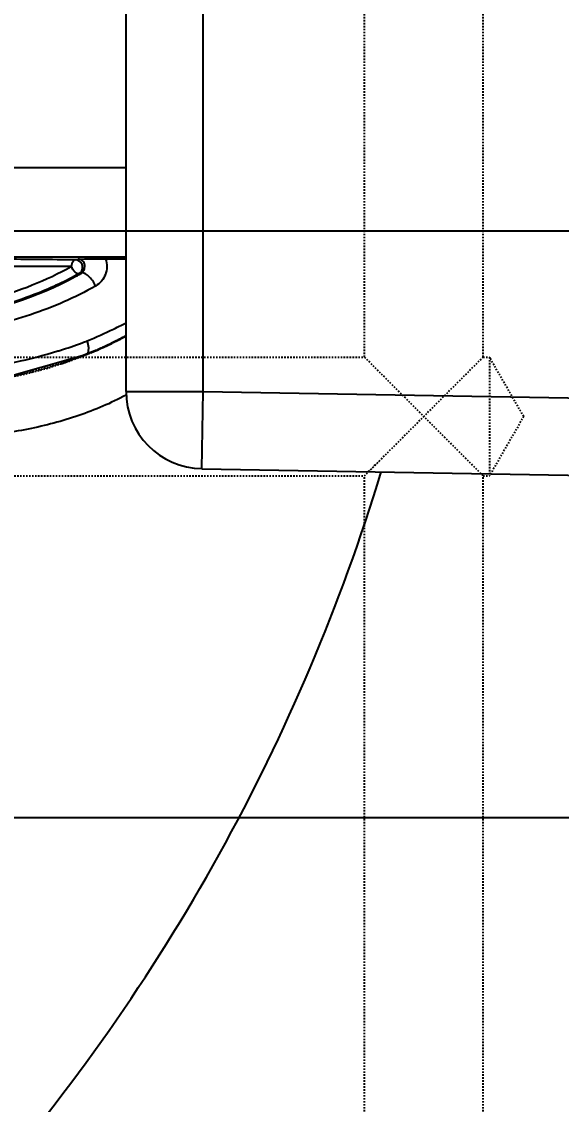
# Model space of a CAD drawing. Header units: millimetres. Extents: x 2164 to 3649, y 875 to 1925.
# Drawn here: x 3009.7 to 3046, y 1318.5 to 1391.4 of the extents above; entities that cross this region are included whole.
import ezdxf

# ---------------------------------------------------------------- set-up
doc = ezdxf.new("R2010")
doc.units = ezdxf.units.MM
doc.linetypes.add('HIDDEN', pattern=[0.2, 0.1, -0.1])
doc.layers.add('21', color=7, linetype='Continuous')
doc.layers.add('dim', color=82, linetype='Continuous', lineweight=9)
doc.styles.get("Standard").update_dxf_attribs({"font": 'arial.ttf'})
doc.dimstyles.new('ISO-25', dxfattribs={"dimscale": 4, "dimtxt": 2.5, "dimasz": 2.5, "dimexe": 1.25, "dimexo": 0.625, "dimtad": 1, "dimtxsty": 'Standard', "dimcen": 2.5, "dimadec": 0, "dimazin": 0, "dimtfac": 1, "dimtmove": 0, "dimatfit": 3, "dimfxl": 0, "dimarcsym": 0})

# ---------------------------------------------------------------- blocks, each defined once
blk = doc.blocks.new('*D29')
at = {"layer": 'Defpoints', "color": 0, "transparency": 16777216}
for p in [(2906.76, 1399.779), (2986.76, 1337.779), (3137.601, 1337.779)]:
    blk.add_point(p, dxfattribs=at)
at = {"layer": 'dim', "color": 0, "lineweight": -2, "transparency": 16777216}
blk.add_line((2988.759, 1337.779), (3153.877, 1337.779), dxfattribs=at)
at = {"layer": 'dim', "color": 0, "transparency": 16777216, "insert": (3146.739, 1344.884), "char_height": 10, "attachment_point": 5}
blk.add_mtext('62', dxfattribs=at)
blk = doc.blocks.new('*D32')
at = {"layer": 'Defpoints', "color": 0, "transparency": 16777216}
for p in [(2906.76, 1399.779), (2964.76, 1377.279), (3130.715, 1377.279)]:
    blk.add_point(p, dxfattribs=at)
at = {"layer": 'dim', "color": 0, "lineweight": -2, "transparency": 16777216}
blk.add_line((2966.759, 1377.279), (3158.935, 1377.279), dxfattribs=at)
at = {"layer": 'dim', "color": 0, "transparency": 16777216, "insert": (3145.824, 1385.288), "char_height": 10, "attachment_point": 5}
blk.add_mtext('22,5', dxfattribs=at)

msp = doc.modelspace()

# ---------------------------------------------------------------- linework, layer by layer
at = {"layer": '21', "color": 8, "linetype": 'HIDDEN'}
for p, q in [((3032.76, 1368.779), (3032.76, 1430.779)), ((3040.76, 1368.779), (3040.76, 1430.779)), ((3016.153, 1369.923), (3016.245, 1369.972)), ((3016.28, 1369.989), (3016.369, 1370.036)), ((3016.4, 1370.051), (3016.492, 1370.1)), ((3014.03, 1368.955), (3014.579, 1369.186)), ((3014.579, 1369.186), (3014.628, 1369.209)), ((3014.63, 1369.211), (3014.723, 1369.249)), ((3014.788, 1369.276), (3014.899, 1369.325)), ((3015.254, 1369.484), (3015.333, 1369.521)), ((3015.437, 1369.572), (3015.493, 1369.596)), ((3015.6, 1369.651), (3015.655, 1369.675)), ((3015.882, 1369.786), (3015.905, 1369.801)), ((3016.021, 1369.856), (3016.047, 1369.872)), ((2706.76, 1368.779), (3032.76, 1368.779)), ((3014.018, 1368.951), (3012.345, 1368.32)), ((3012.524, 1368.381), (3012.666, 1368.431)), ((3012.666, 1368.431), (3012.817, 1368.484)), ((3012.817, 1368.484), (3012.976, 1368.542)), ((3012.976, 1368.542), (3013.142, 1368.603)), ((3013.227, 1368.635), (3013.4, 1368.702)), ((3013.4, 1368.702), (3013.578, 1368.771)), ((3013.578, 1368.771), (3013.753, 1368.841)), ((3013.847, 1368.879), (3014.03, 1368.955)), ((3032.76, 1368.779), (3036.76, 1364.779)), ((3040.76, 1368.779), (3036.76, 1364.779)), ((3040.76, 1368.779), (3041.183, 1368.779)), ((3041.183, 1368.779), (3041.183, 1360.779)), ((3043.493, 1364.779), (3041.183, 1368.779)), ((3032.76, 1360.779), (3036.76, 1364.779)), ((3040.76, 1360.779), (3036.76, 1364.779)), ((3043.493, 1364.779), (3041.183, 1360.779)), ((3033.019, 1361.038), (3033.45, 1361.469)), ((3033.45, 1361.469), (3033.841, 1361.86)), ((2706.76, 1360.779), (3032.76, 1360.779)), ((3032.76, 1360.779), (3033.019, 1361.038)), ((3032.76, 1189.779), (3032.76, 1360.779)), ((3040.76, 1360.779), (3040.616, 1360.924)), ((3040.76, 1360.779), (3041.183, 1360.779)), ((3040.76, 1189.779), (3040.76, 1360.779))]:
    msp.add_line(p, q, dxfattribs=at)
at = {"layer": '21', "color": 7, "linetype": 'Continuous'}
for p, q in [((3016.694, 1366.462), (3016.694, 1391.922)), ((3021.894, 1366.462), (3021.894, 1392.016)), ((3008.637, 1381.553), (3016.694, 1381.553)), ((3008.542, 1375.518), (3016.694, 1375.518)), ((3013.265, 1375.324), (3013.471, 1375.378)), ((3016.245, 1369.972), (3016.047, 1369.872)), ((3016.369, 1370.036), (3016.245, 1369.972)), ((3016.492, 1370.1), (3016.369, 1370.036)), ((3016.547, 1370.129), (3016.492, 1370.1)), ((3016.547, 1370.129), (3016.546, 1370.129)), ((3014.63, 1369.21), (3013.748, 1368.854)), ((3014.473, 1369.143), (3014.628, 1369.209)), ((3014.628, 1369.209), (3014.63, 1369.211)), ((3015.6, 1369.651), (3015.437, 1369.572)), ((3015.756, 1369.727), (3015.6, 1369.651)), ((3015.905, 1369.801), (3015.756, 1369.727)), ((3016.047, 1369.872), (3015.905, 1369.801)), ((3013.748, 1368.854), (3008.185, 1367.291)), ((3014.18, 1369.018), (3014.181, 1369.018)), ((3016.694, 1366.462), (3021.894, 1366.462)), ((3021.803, 1361.262), (3021.894, 1366.462)), ((3021.894, 1366.462), (3106.76, 1364.98)), ((3021.803, 1361.262), (3106.76, 1359.779))]:
    msp.add_line(p, q, dxfattribs=at)
msp.add_lwpolyline([(3015.437, 1369.572), (3015.268, 1369.492), (3015.18, 1369.451), (3015.091, 1369.41), (3014.996, 1369.368), (3014.899, 1369.325), (3014.803, 1369.283), (3014.723, 1369.249), (3014.626, 1369.209)], dxfattribs=at)
at = {"layer": '21', "color": 8, "linetype": 'HIDDEN'}
msp.add_lwpolyline([(3012.338, 1368.318), (3012.395, 1368.337), (3012.524, 1368.381)], dxfattribs=at)
at = {"layer": '21', "color": 7, "linetype": 'Continuous'}
for centre, radius, start, end in [((2995.264, -338.138), 1713.556, 89.398104, 89.561012), ((3002.833, 1393.404), 21.862, 298.66441, 299.29804), ((3013.263, 1374.821), 0.504, 299.01822, 315.08914), ((3002.851, 1393.372), 21.825, 299.29811, 299.7925), ((3003.42, 1396.472), 28.644, 295.72371, 296.82655), ((3004.684, 1393.966), 25.837, 296.83235, 297.69907), ((3003.089, 1395.571), 28.771, 296.30037, 298.22084), ((3005.02, 1391.571), 24.356, 296.60759, 298.64095), ((3002.966, 1398.906), 31.093, 287.09297, 287.33164), ((3003.47, 1397.332), 29.44, 287.30663, 290.42244), ((3004.033, 1395.786), 27.795, 290.44703, 291.16457), ((3003.594, 1395.039), 28.102, 292.46763, 293.13205), ((3001.564, 1398.798), 32.341, 293.41115, 293.82161), ((3001.806, 1398.252), 31.744, 293.82098, 294.44784), ((3004.79, 1392.247), 25.065, 293.1247, 294.42055), ((3002.343, 1397.08), 30.455, 294.43977, 296.29958), ((3005.646, 1390.355), 22.987, 294.42703, 296.56926), ((3009.976, 1378.941), 10.777, 292.02861, 292.96436), ((3021.894, 1366.462), 5.2, 180, 269.00001), ((2906.747, 1399.765), 132.914, 318.89166, 343.06632)]:
    msp.add_arc(centre, radius, start, end, dxfattribs=at)
at = {"layer": '21', "color": 8, "linetype": 'HIDDEN'}
for centre, radius, start, end in [((3001.172, 1399.712), 33.336, 292.66438, 292.96553), ((3001.357, 1399.276), 32.862, 292.9652, 293.41103)]:
    msp.add_arc(centre, radius, start, end, dxfattribs=at)
at = {"layer": '21', "color": 7, "linetype": 'Continuous'}
msp.add_ellipse((2981.501, 1374.278), major_axis=(71.627, 0), ratio=0.017455, start_param=1.05717, end_param=1.079248, dxfattribs=at)
for points in [[(3013.035, 1375.051), (3013.019, 1374.996), (3013.01, 1374.939), (3013.007, 1374.882)], [(3014.069, 1369.866), (3014.669, 1370.12), (3015.265, 1370.384), (3015.852, 1370.667)]]:
    msp.add_open_spline(points, degree=3, dxfattribs=at)
for points, knots in [([(3013.265, 1375.324), (3013.215, 1375.322), (3013.108, 1375.232), (3013.055, 1375.122), (3013.035, 1375.051)], [0, 0, 0, 0, 0.403906, 1, 1, 1, 1]), ([(3013.62, 1374.466), (3013.689, 1374.535), (3013.787, 1374.718), (3013.755, 1375.025), (3013.561, 1375.264), (3013.362, 1375.324), (3013.265, 1375.324)], [0, 0, 0, 0, 0.249933, 0.500127, 0.750229, 1, 1, 1, 1]), ([(3013.471, 1375.378), (3013.62, 1375.379), (3014.232, 1375.383), (3014.844, 1375.385), (3015.308, 1375.381)], [0, 0, 0, 0, 0.242836, 1, 1, 1, 1]), ([(3013.695, 1374.432), (3013.79, 1374.49), (3013.889, 1374.653), (3013.92, 1374.877), (3013.9, 1375.089), (3013.757, 1375.311), (3013.563, 1375.375), (3013.471, 1375.378)], [0, 0, 0, 0, 0.269454, 0.410555, 0.544873, 0.777849, 1, 1, 1, 1]), ([(3015.308, 1375.381), (3015.368, 1375.209), (3015.434, 1374.851), (3015.328, 1374.327), (3015.065, 1373.873), (3014.796, 1373.648), (3014.648, 1373.56)], [0, 0, 0, 0, 0.261312, 0.508049, 0.75216, 1, 1, 1, 1]), ([(3001.522, 1371.521), (3002.532, 1371.636), (3004.55, 1371.94), (3007.52, 1372.619), (3010.367, 1373.566), (3012.161, 1374.405), (3013.007, 1374.882)], [0, 0, 0, 0, 0.253539, 0.508034, 0.758196, 1, 1, 1, 1]), ([(3013.508, 1374.381), (3012.631, 1373.888), (3010.322, 1372.802), (3006.349, 1371.643), (3003.266, 1371.159), (3001.699, 1370.979)], [0, 0, 0, 0, 0.244128, 0.617035, 1, 1, 1, 1]), ([(3013.007, 1374.882), (3012.605, 1374.886), (3011.793, 1374.881), (3010.582, 1374.871), (3009.58, 1374.889), (3008.786, 1374.855), (3008.39, 1374.88), (3008.191, 1374.915)], [0, 0, 0, 0, 0.250295, 0.505195, 0.754391, 0.874244, 1, 1, 1, 1]), ([(3013.508, 1374.381), (3013.475, 1374.365), (3013.371, 1374.399), (3013.19, 1374.557), (3013.064, 1374.74), (3013.007, 1374.882)], [0, 0, 0, 0, 0.145134, 0.379766, 1, 1, 1, 1]), ([(3013.695, 1374.432), (3013.679, 1374.427), (3013.616, 1374.409), (3013.554, 1374.394), (3013.508, 1374.381)], [0, 0, 0, 0, 0.261783, 1, 1, 1, 1]), ([(3014.648, 1373.56), (3014.589, 1373.689), (3014.445, 1373.928), (3014.225, 1374.181), (3014.036, 1374.337), (3013.89, 1374.427), (3013.756, 1374.463), (3013.695, 1374.432)], [0, 0, 0, 0, 0.314039, 0.61051, 0.739529, 0.848221, 1, 1, 1, 1]), ([(3014.648, 1373.56), (3013.258, 1372.771), (3010.275, 1371.492), (3005.509, 1370.343), (3000.54, 1369.683), (2997.158, 1369.508), (2995.445, 1369.471)], [0, 0, 0, 0, 0.241977, 0.487635, 0.740499, 1, 1, 1, 1]), ([(3001.714, 1370.892), (3002.749, 1371.012), (3006.738, 1371.591), (3010.692, 1372.785), (3013.319, 1374.222)], [0, 0, 0, 0, 0.258131, 1, 1, 1, 1]), ([(3008.22, 1368.236), (3008.55, 1368.299), (3009.857, 1368.562), (3011.152, 1368.893), (3012.105, 1369.186)], [0, 0, 0, 0, 0.252212, 1, 1, 1, 1]), ([(3014.069, 1369.866), (3014.116, 1369.722), (3014.168, 1369.457), (3014.158, 1369.177), (3014.114, 1369.068)], [0, 0, 0, 0, 0.563608, 1, 1, 1, 1]), ([(3014.63, 1369.21), (3014.636, 1369.213), (3014.645, 1369.216), (3014.674, 1369.223), (3014.591, 1369.187), (3014.555, 1369.169), (3014.45, 1369.122), (3014.381, 1369.091), (3014.333, 1369.07)], [0, 0, 0, 0, 0.053649, 0.078125, 0.188833, 0.391455, 0.594653, 1, 1, 1, 1]), ([(3014.114, 1369.068), (3014.109, 1369.054), (3014.088, 1369.008), (3014.051, 1368.966), (3014.018, 1368.951)], [0, 0, 0, 0, 0.287016, 1, 1, 1, 1]), ([(3016.695, 1366.211), (3015.673, 1365.671), (3013.518, 1364.751), (3010.082, 1363.85), (3006.471, 1363.358), (3002.723, 1363.188), (2998.866, 1363.184), (2994.927, 1363.201), (2990.931, 1363.204), (2988.252, 1363.175), (2986.907, 1363.15)], [0, 0, 0, 0, 0.114674, 0.231403, 0.351481, 0.475606, 0.603491, 0.73416, 0.866545, 1, 1, 1, 1])]:
    msp.add_open_spline(points, degree=3, knots=knots, dxfattribs=at)
at = {"layer": '21', "color": 8, "linetype": 'HIDDEN'}
for points, knots in [([(3014.472, 1369.143), (3013.918, 1368.911), (3011.606, 1368.041), (3009.193, 1367.46), (3007.354, 1367.136)], [0, 0, 0, 0, 0.243524, 1, 1, 1, 1]), ([(3014.181, 1369.018), (3014.202, 1369.027), (3014.3, 1369.069), (3014.396, 1369.11), (3014.472, 1369.143)], [0, 0, 0, 0, 0.217516, 1, 1, 1, 1]), ([(3012.345, 1368.32), (3012.038, 1368.216), (3010.791, 1367.821), (3009.515, 1367.519), (3008.548, 1367.343)], [0, 0, 0, 0, 0.247986, 1, 1, 1, 1])]:
    msp.add_open_spline(points, degree=3, knots=knots, dxfattribs=at)

# ---------------------------------------------------------------- dimensions: what is measured, and where the dimension line sits
at = {"layer": 'dim'}
for feature_location, offset, picture, middle in [((2986.76, 1337.779), (150.841, 0), '*D29', (3146.739, 1344.884)), ((2964.76, 1377.279), (165.954, 0), '*D32', (3145.824, 1385.288))]:
    dim = msp.add_ordinate_dim(feature_location=feature_location, offset=offset, dtype=0, origin=(2906.76, 1399.779), dimstyle='ISO-25', override={"dimasz": 2, "dimexe": 0.49975, "dimexo": 0.49975, "dimgap": 0.49975}, dxfattribs=at)
    dim.commit()
    dim.dimension.update_dxf_attribs({"geometry": picture, "text_midpoint": middle})

doc.saveas('drawing.dxf')
